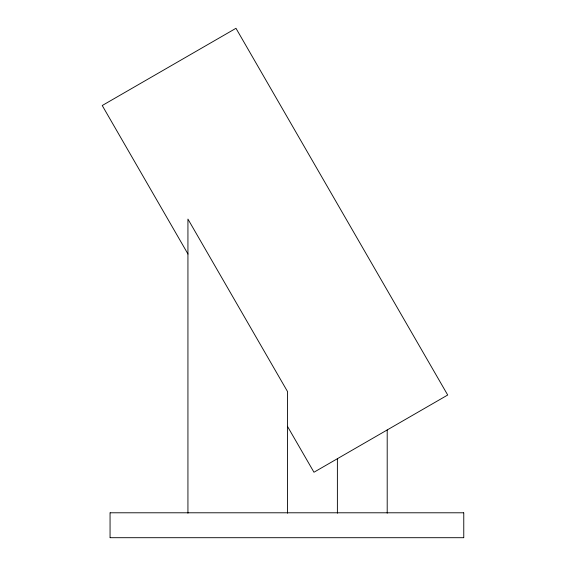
<?xml version="1.0" encoding="UTF-8"?>
<svg xmlns="http://www.w3.org/2000/svg" width="566" height="566" viewBox="0 0 566 566"><rect width="100%" height="100%" fill="white"/><g stroke="black" fill="none" stroke-linecap="round" stroke-linejoin="round"><path stroke-width="0.85" d="M110.236 512.789L463.596 512.789M110.236 537.7L463.596 537.7M187.983 254.042L102.234 105.517L235.98 28.3L447.706 395.018L313.96 472.242L287.436 426.304M463.766 512.789L463.766 537.7M387.201 429.948L387.201 513.192M337.386 458.715L337.386 513.192M287.57 513.192L287.57 391.651L187.933 219.077L187.933 513.192M110.059 512.789L110.059 537.7"/></g></svg>
